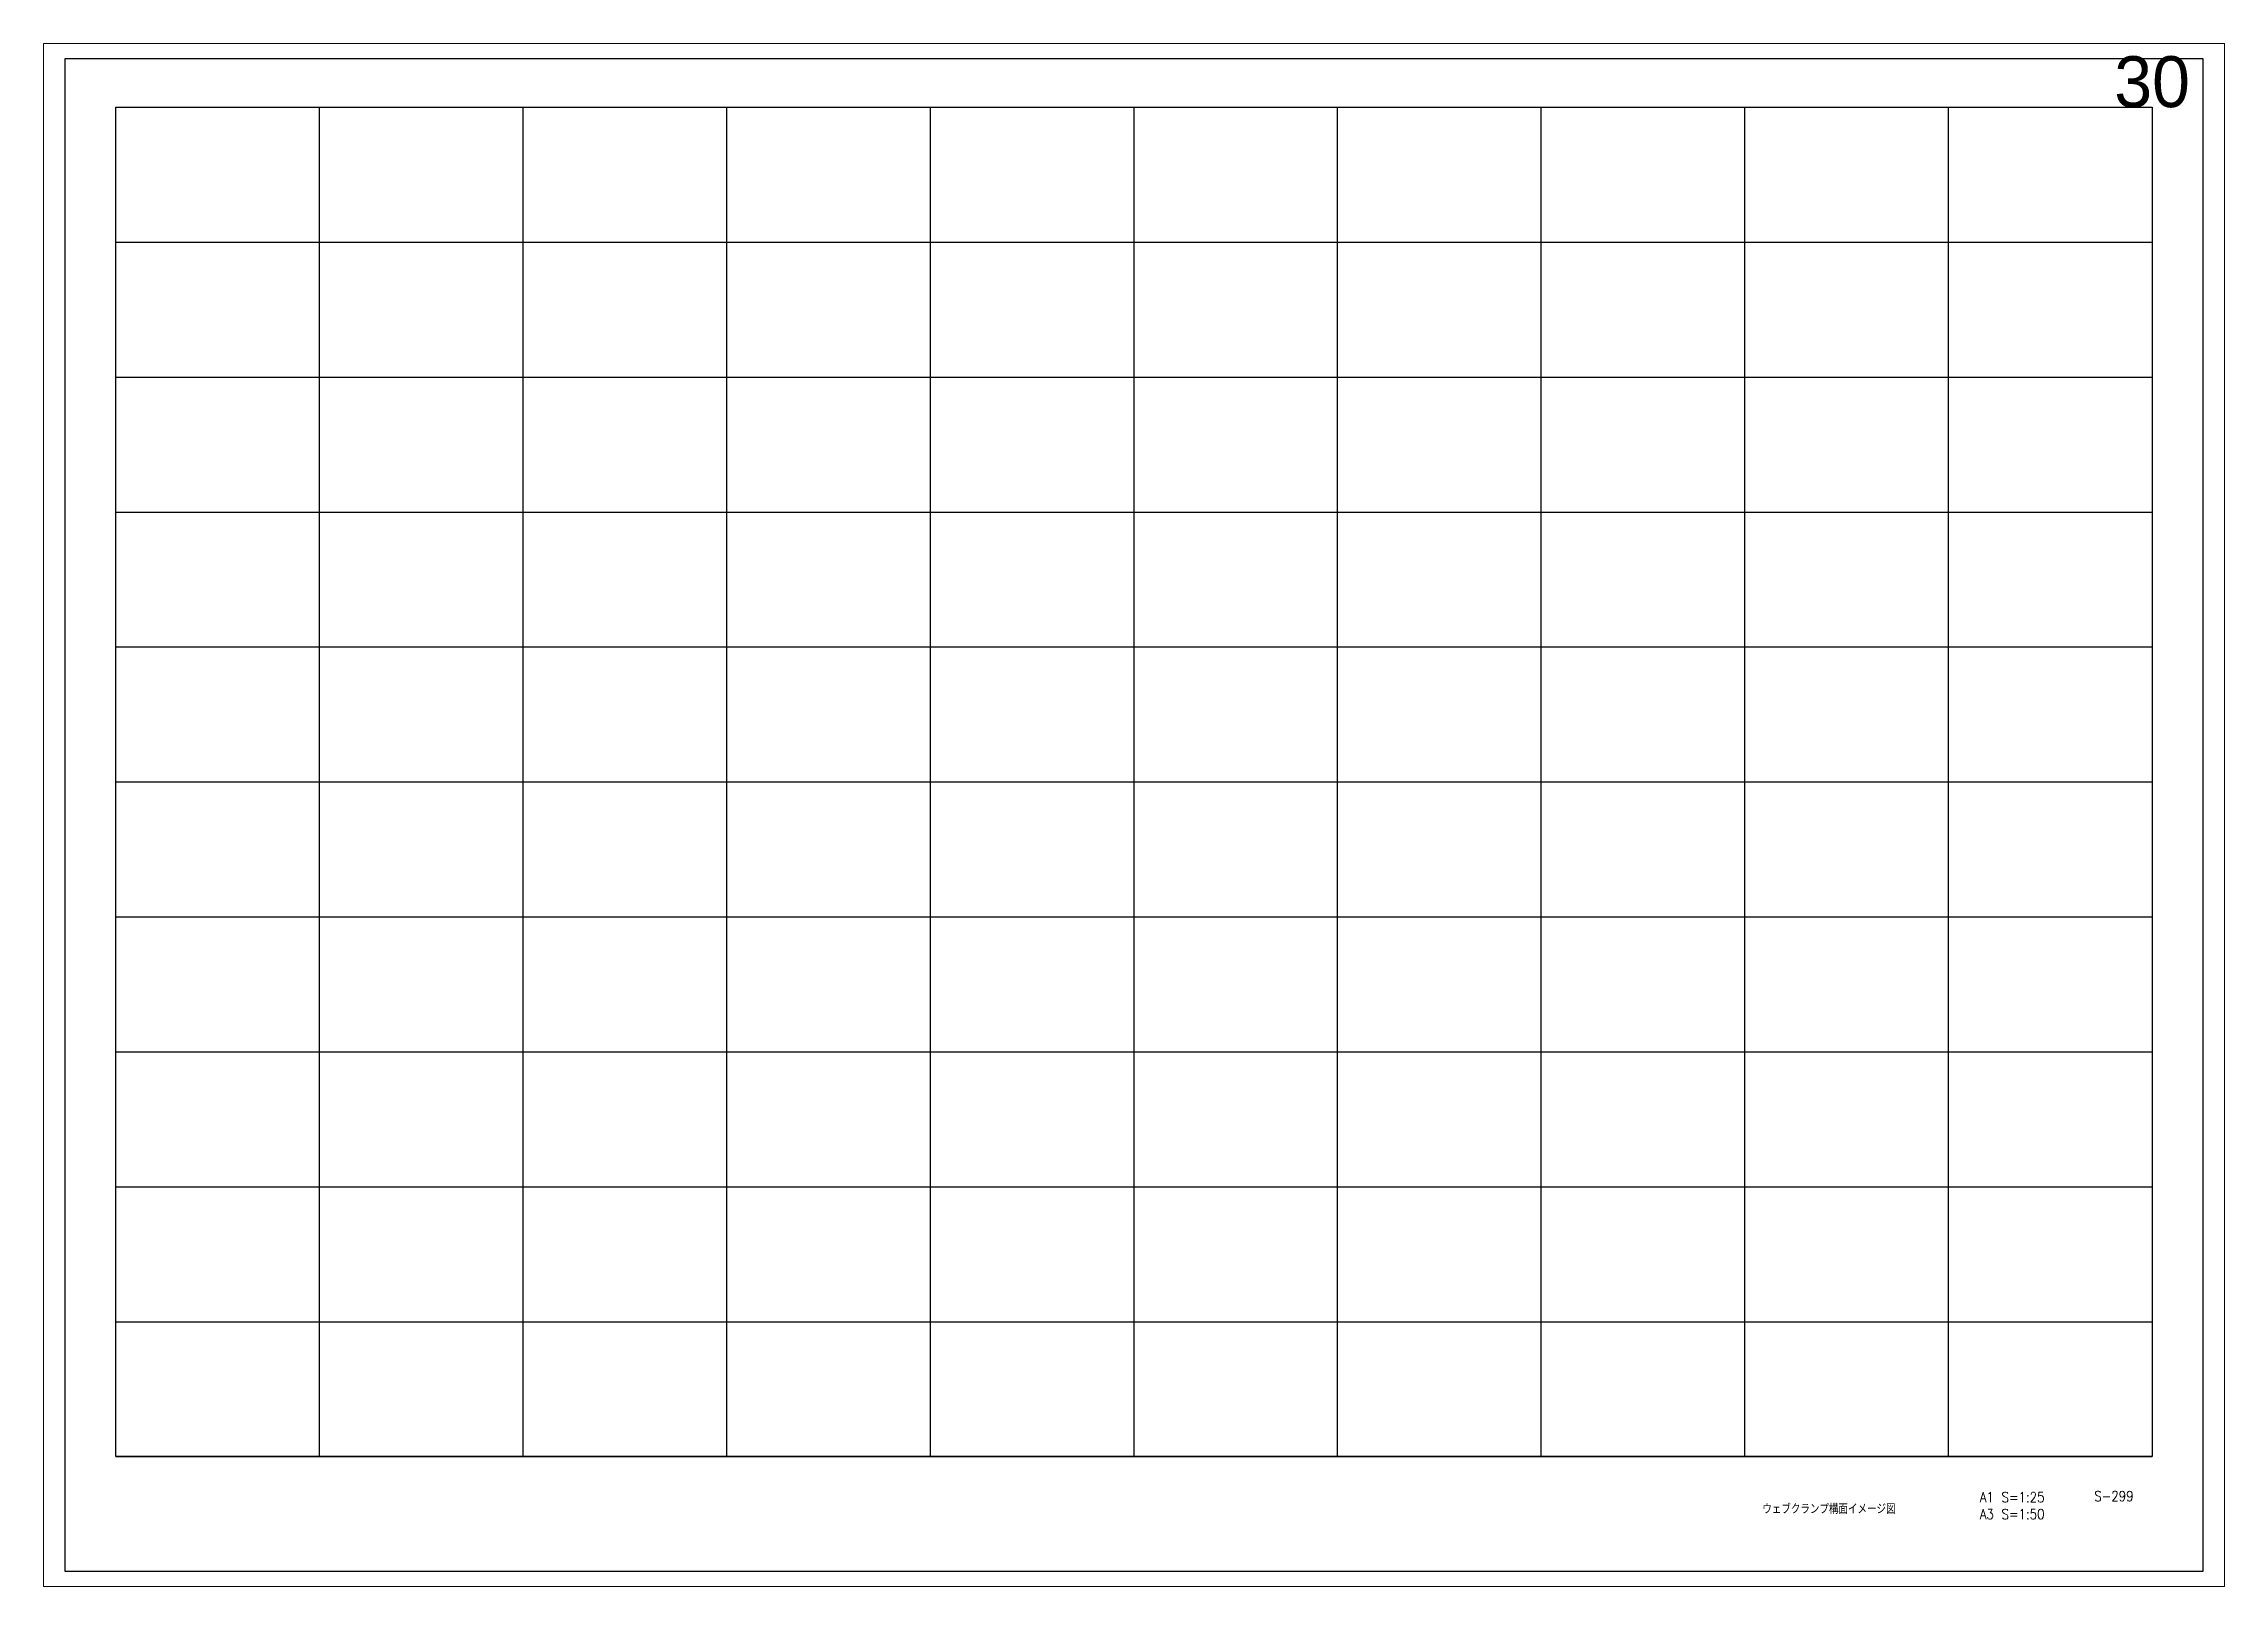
# Paper-space layout '40' of a CAD drawing. Extents: x -23 to 863, y -16 to 610.
# The model-space entities are those that its viewports show. They can reach past a viewport. Long polylines and large blocks are cut down to what shows.
import ezdxf
from ezdxf.enums import TextEntityAlignment as Align

# ---------------------------------------------------------------- set-up
doc = ezdxf.new("R2010")
doc.units = 0
doc.header["$MEASUREMENT"] = 0
doc.layers.get('Defpoints').update_dxf_attribs({"color": 251, "linetype": 'CONTINUOUS'})
doc.layers.add('99_レイアウト枠', color=251, linetype='CONTINUOUS', plot=False)
doc.layers.add('99_頁番号', color=6, linetype='CONTINUOUS')
doc.styles.add('DRACAD', font='txt', dxfattribs={"width": 0.85, "bigfont": 'extfont2'})
doc.styles.get("Standard").update_dxf_attribs({"font": 'Osaka.ttc'})

msp = doc.modelspace()

# ---------------------------------------------------------------- linework, layer by layer
at = {"layer": '99_レイアウト枠'}
for p, q in [((1086000, -2000700), (1086000, -1841700)), ((1110000, -2000700), (1110000, -1841700)), ((1134000, -2000700), (1134000, -1841700)), ((1158000, -2000700), (1158000, -1841700)), ((1182000, -2000700), (1182000, -1841700)), ((1206000, -2000700), (1206000, -1841700)), ((1229999.99994, -2000700), (1229999.99994, -1841700)), ((1253999.99994, -2000700), (1253999.99994, -1841700)), ((1277999.99994, -2000700), (1277999.99994, -1841700)), ((1301999.99994, -2000700), (1301999.99994, -1841700)), ((1086000, -1857600), (1325999.99989, -1857600)), ((1086000, -1873500), (1325999.99989, -1873500)), ((1086000, -1889400), (1325999.99989, -1889400)), ((1086000, -1905300), (1325999.99989, -1905300)), ((1086000, -1921200), (1325999.99989, -1921200)), ((1086000, -1937100), (1325999.99989, -1937100)), ((1086000, -1953000), (1325999.99989, -1953000)), ((1086000, -1968900), (1325999.99989, -1968900)), ((1086000, -1984800), (1325999.99989, -1984800)), ((1086000, -2000700), (1325999.99989, -2000700))]:
    msp.add_line(p, q, dxfattribs=at)
for points in [[(1080000, -2014200), (1332000, -2014200), (1332000, -1836000), (1080000, -1836000)], [(1086000, -1841700), (1325999.99989, -1841700), (1325999.99989, -2000700), (1086000, -2000700)]]:
    msp.add_lwpolyline(points, close=True, dxfattribs=at)

# ---------------------------------------------------------------- texts
msp.add_text('30', height=6000, dxfattribs=at).set_placement((1325999.99989, -1841700), align=Align.CENTER)
at = {"layer": '99_頁番号', "char_height": 1200, "attachment_point": 5, "style": 'DRACAD'}
for s, insert in [('A1 S=1:25^JA3 S=1:50', (1309499.99989, -2006472.95597)), ('{S-299}', (1321499.99989, -2005350)), ('{  ウェブクランプ構面イメージ図  }', (1286999.99989, -2006850))]:
    msp.add_mtext(s, dxfattribs=dict(at, insert=insert))

psp = doc.layouts.new('40')

# ---------------------------------------------------------------- viewports
at = {"layer": 'Defpoints'}
psp.add_viewport(center=(420, 297), size=(885.46, 626.16), view_center_point=(1206000, -1925100), view_height=181768.8831166, dxfattribs=at)

doc.saveas('drawing.dxf')
